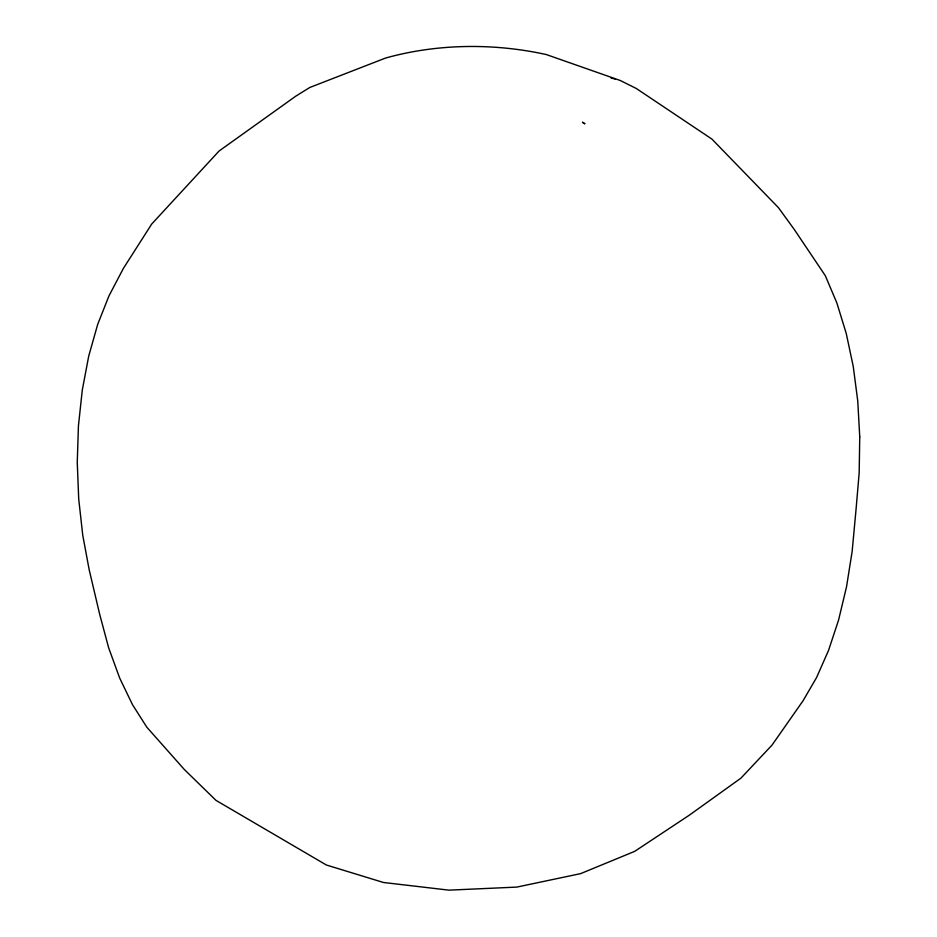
<?xml version="1.0" encoding="UTF-8"?>
<svg xmlns="http://www.w3.org/2000/svg" width="937" height="937" viewBox="0 0 937 937"><rect width="100%" height="100%" fill="white"/><g stroke="black" fill="none" stroke-linecap="round" stroke-linejoin="round"><path stroke-width="1.41" d="M611.076 78.005L615.082 79.036M859.744 436.806L859.182 472.763L856.149 508.264L852.155 551.366L846.521 586.843L838.568 620.095L828.495 650.524L816.56 677.58L803.021 700.806L772.018 745.114L740.909 778.167L689.152 815.295L634.7 851.358L580.635 873.635L516.802 887.093L448.94 890.15L383.444 882.478L326.357 865.003L215.99 800.374L184.284 769.453L146.804 727.182L132.468 704.624L119.655 678.013L108.645 647.783L99.72 614.461L89.191 569.825L82.737 535.144L78.72 499.105L77.256 462.409L78.439 425.82L82.28 390.108L88.734 356.037L97.694 324.378L108.997 295.834L123.379 268.415L151.724 224.025L219.082 151.009L295.741 96.195L309.842 87.457L385.611 58.035C437.403 43.559 493.881 42.997 546.318 54.557L620.271 80.5L636.293 88.476L711.933 139.109L778.436 207.651L794.33 229.553L825.321 275.701L836.882 303.014L846.252 333.478L853.244 366.426L857.765 401.106L859.744 436.806M582.556 122.325L584.747 123.707L582.556 122.325"/></g></svg>
